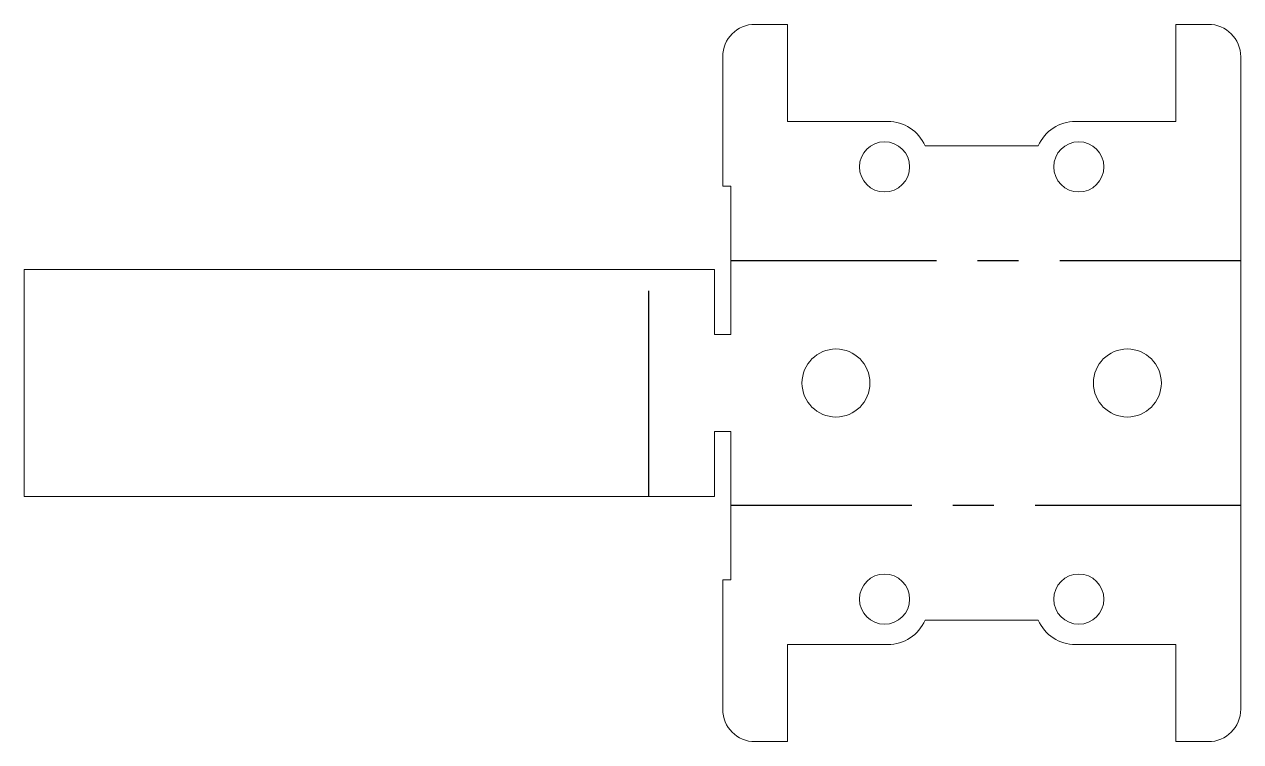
# Model space of a CAD drawing. Header units: millimetres. Extents: x -43.1 to 32, y -13.1 to 31.1.
import ezdxf

# ---------------------------------------------------------------- set-up
doc = ezdxf.new("R2010")
doc.units = ezdxf.units.MM
doc.linetypes.add('CENTERX2', pattern=[20.32, 12.7, -2.54, 2.54, -2.54])

msp = doc.modelspace()

# ---------------------------------------------------------------- linework, layer by layer
at = {"color": 7, "linetype": 'Continuous', "lineweight": 15}
for p, q in [((2, 31.142), (4, 31.142)), ((4, 31.142), (4, 25.142)), ((28, 31.142), (28, 25.142)), ((28, 31.142), (30, 31.142)), ((0, 29.142), (0, 21.142)), ((32, 29.142), (32, -11.142)), ((10.209, 25.142), (4, 25.142)), ((28, 25.142), (21.791, 25.142)), ((19.5, 23.642), (12.5, 23.642)), ((0, 21.142), (0.5, 21.142)), ((0.5, 21.142), (0.5, 12)), ((-43.142, 16), (-43.142, 2)), ((-43.142, 16), (-0.5, 16)), ((-0.5, 12), (-0.5, 16)), ((0.5, 12), (-0.5, 12)), ((-0.5, 6), (0.5, 6)), ((-0.5, 2), (-0.5, 6)), ((0.5, 6), (0.5, -3.142)), ((-43.142, 2), (-0.5, 2)), ((0, -3.142), (0, -11.142)), ((0.5, -3.142), (0, -3.142)), ((12.5, -5.642), (19.5, -5.642)), ((10.209, -7.142), (4, -7.142)), ((4, -13.142), (4, -7.142)), ((28, -7.142), (21.791, -7.142)), ((28, -13.142), (28, -7.142)), ((4, -13.142), (2, -13.142)), ((30, -13.142), (28, -13.142))]:
    msp.add_line(p, q, dxfattribs=at)
at = {"color": 7, "linetype": 'CENTERX2'}
for p, q in [((0.5, 16.571), (32, 16.571)), ((-4.571, 2), (-4.571, 16)), ((32, 1.429), (0.5, 1.429))]:
    msp.add_line(p, q, dxfattribs=at)
at = {"color": 7, "linetype": 'Continuous', "lineweight": 15}
for centre, radius in [((10, 22.342), 1.55), ((22, 22.342), 1.55), ((7, 9), 2.1), ((25, 9), 2.1), ((10, -4.342), 1.55), ((22, -4.342), 1.55)]:
    msp.add_circle(centre, radius, dxfattribs=at)
for centre, radius, start, end in [((2, 29.142), 2, 90, 180), ((30, 29.142), 2, 0, 90), ((10.209, 22.642), 2.5, 23.57818, 90), ((21.791, 22.642), 2.5, 90, 156.42182), ((10.209, -4.642), 2.5, 270, 336.42182), ((21.791, -4.642), 2.5, 203.57818, 270), ((2, -11.142), 2, 180, 270), ((30, -11.142), 2, 270, 0)]:
    msp.add_arc(centre, radius, start, end, dxfattribs=at)

doc.saveas('drawing.dxf')
